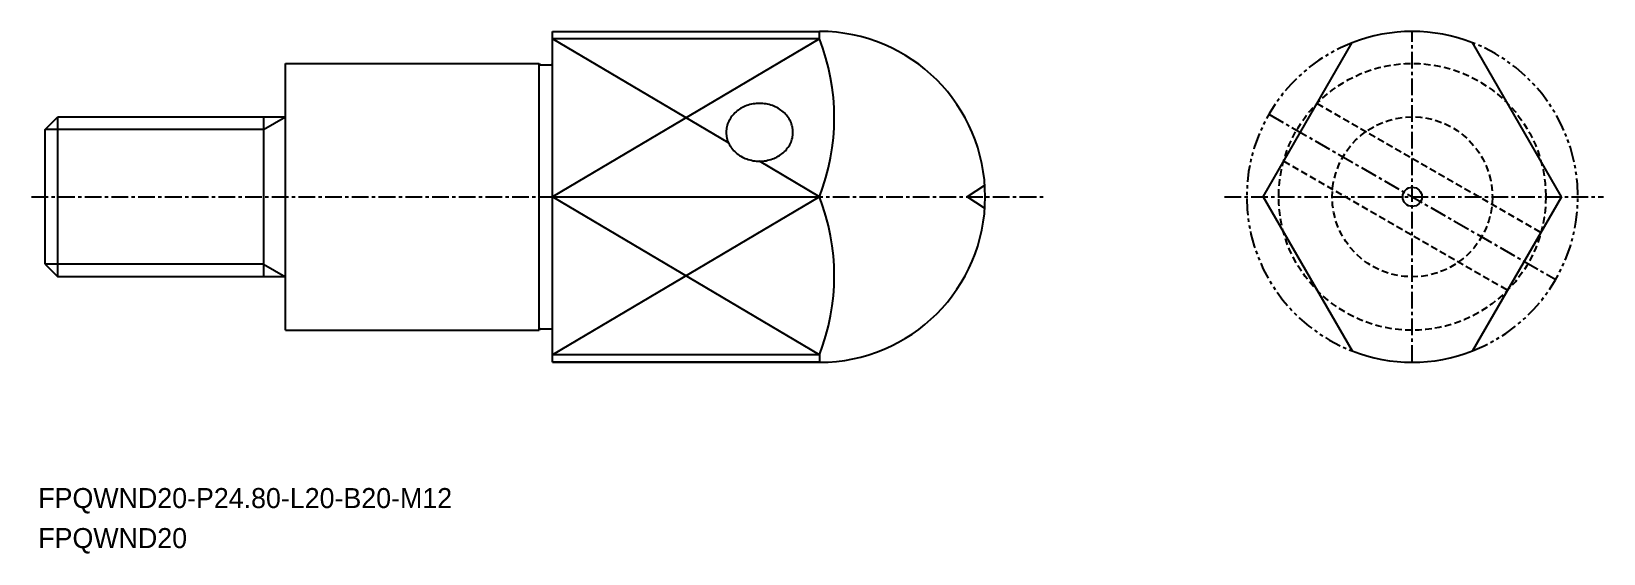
# Model space of a CAD drawing. Extents: x -1904 to -1787, y -711 to -672.
import ezdxf

# ---------------------------------------------------------------- set-up
doc = ezdxf.new("R2010")
doc.units = 0
for name, pattern in [('CENTER', [2, 1.25, -0.25, 0.25, -0.25]), ('DASHED', [0.75, 0.5, -0.25]), ('PHANTOM', [2.5, 1.25, -0.25, 0.25, -0.25, 0.25, -0.25])]:
    doc.linetypes.add(name, pattern=pattern)
doc.layers.get('0').update_dxf_attribs({"linetype": 'CONTINUOUS'})
doc.layers.add('CENTER', color=1, linetype='CENTER')

msp = doc.modelspace()

# ---------------------------------------------------------------- linework, layer by layer
for p, q in [((-1865.36, -674.18), (-1865.36, -671.78)), ((-1865.36, -671.78), (-1845.36, -671.78)), ((-1845.36, -672.33), (-1845.36, -671.78)), ((-1845.36, -672.33), (-1865.36, -672.33)), ((-1885.36, -694.18), (-1885.36, -674.18)), ((-1885.36, -674.18), (-1866.36, -674.18)), ((-1866.36, -694.18), (-1866.36, -674.18)), ((-1866.26, -674.28), (-1865.46, -674.28)), ((-1865.36, -696.58), (-1865.36, -674.18)), ((-1865.36, -684.18), (-1845.36, -684.18)), ((-1885.36, -694.18), (-1866.36, -694.18)), ((-1866.26, -694.08), (-1865.46, -694.08)), ((-1845.36, -696.03), (-1865.36, -696.03)), ((-1865.36, -696.58), (-1845.36, -696.58)), ((-1845.36, -696.58), (-1865.36, -696.58)), ((-1845.36, -696.03), (-1845.36, -696.58))]:
    msp.add_line(p, q)
at = {"color": 3}
for p, q in [((-1845.36, -672.33), (-1865.36, -684.18)), ((-1852.18, -680.13), (-1865.36, -672.33)), ((-1845.36, -684.18), (-1849.87, -681.51)), ((-1833.01, -683.34), (-1834.31, -684.18)), ((-1845.36, -684.18), (-1865.36, -696.03)), ((-1845.36, -696.03), (-1865.36, -684.18)), ((-1833.01, -685.02), (-1834.31, -684.18))]:
    msp.add_line(p, q, dxfattribs=at)
at = {"color": 7, "linetype": 'CONTINUOUS'}
for p, q in [((-1812.15, -684.18), (-1805.48, -672.62)), ((-1789.81, -684.18), (-1796.48, -672.62)), ((-1903.36, -679.13), (-1902.41, -678.18)), ((-1903.36, -689.23), (-1903.36, -679.13)), ((-1902.41, -690.18), (-1902.41, -678.18)), ((-1902.41, -678.18), (-1885.36, -678.18)), ((-1887, -678.18), (-1887, -690.18)), ((-1812.15, -684.18), (-1805.48, -695.73)), ((-1789.81, -684.18), (-1796.48, -695.73)), ((-1903.36, -689.23), (-1902.41, -690.18)), ((-1885.36, -690.18), (-1902.41, -690.18))]:
    msp.add_line(p, q, dxfattribs=at)
at = {"color": 3, "linetype": 'DASHED'}
for p, q in [((-1808.1, -677.18), (-1791.35, -686.85)), ((-1810.6, -681.51), (-1793.85, -691.18))]:
    msp.add_line(p, q, dxfattribs=at)
at = {"color": 3, "linetype": 'CONTINUOUS'}
for p, q in [((-1887, -679.13), (-1903.36, -679.13)), ((-1887, -679.13), (-1885.36, -678.18)), ((-1887, -689.23), (-1903.36, -689.23)), ((-1887, -689.23), (-1885.36, -690.18))]:
    msp.add_line(p, q, dxfattribs=at)
msp.add_polyline3d([(-1852.36, -679.34, 0), (-1852.35, -679.45, 0), (-1852.34, -679.55, 0), (-1852.33, -679.66, 0), (-1852.31, -679.76, 0), (-1852.28, -679.87, 0), (-1852.25, -679.97, 0), (-1852.21, -680.07, 0), (-1852.17, -680.17, 0), (-1852.12, -680.27, 0), (-1852.06, -680.36, 0), (-1852, -680.45, 0), (-1851.94, -680.54, 0), (-1851.86, -680.63, 0), (-1851.79, -680.72, 0), (-1851.71, -680.79, 0), (-1851.62, -680.87, 0), (-1851.54, -680.95, 0), (-1851.44, -681.01, 0), (-1851.35, -681.08, 0), (-1851.25, -681.14, 0), (-1851.14, -681.2, 0), (-1851.04, -681.25, 0), (-1850.93, -681.3, 0), (-1850.81, -681.34, 0), (-1850.7, -681.38, 0), (-1850.58, -681.41, 0), (-1850.46, -681.44, 0), (-1850.34, -681.47, 0), (-1850.22, -681.48, 0), (-1850.1, -681.5, 0), (-1849.98, -681.5, 0), (-1849.86, -681.51, 0), (-1849.73, -681.5, 0), (-1849.61, -681.5, 0), (-1849.49, -681.48, 0), (-1849.37, -681.47, 0), (-1849.25, -681.44, 0), (-1849.13, -681.41, 0), (-1849.01, -681.38, 0), (-1848.9, -681.34, 0), (-1848.79, -681.3, 0), (-1848.68, -681.25, 0), (-1848.57, -681.2, 0), (-1848.47, -681.14, 0), (-1848.37, -681.08, 0), (-1848.27, -681.01, 0), (-1848.18, -680.95, 0), (-1848.09, -680.87, 0), (-1848, -680.79, 0), (-1847.92, -680.72, 0), (-1847.85, -680.63, 0), (-1847.78, -680.54, 0), (-1847.71, -680.45, 0), (-1847.65, -680.36, 0), (-1847.6, -680.27, 0), (-1847.55, -680.17, 0), (-1847.5, -680.07, 0), (-1847.46, -679.97, 0), (-1847.43, -679.87, 0), (-1847.4, -679.76, 0), (-1847.38, -679.66, 0), (-1847.37, -679.55, 0), (-1847.36, -679.45, 0), (-1847.36, -679.34, 0), (-1847.36, -679.23, 0), (-1847.37, -679.13, 0), (-1847.38, -679.02, 0), (-1847.4, -678.92, 0), (-1847.43, -678.82, 0), (-1847.46, -678.71, 0), (-1847.5, -678.61, 0), (-1847.55, -678.51, 0), (-1847.6, -678.42, 0), (-1847.65, -678.32, 0), (-1847.71, -678.23, 0), (-1847.78, -678.14, 0), (-1847.85, -678.05, 0), (-1847.92, -677.97, 0), (-1848, -677.89, 0), (-1848.09, -677.81, 0), (-1848.18, -677.74, 0), (-1848.27, -677.67, 0), (-1848.37, -677.6, 0), (-1848.47, -677.54, 0), (-1848.57, -677.48, 0), (-1848.68, -677.43, 0), (-1848.79, -677.38, 0), (-1848.9, -677.34, 0), (-1849.01, -677.3, 0), (-1849.13, -677.27, 0), (-1849.25, -677.24, 0), (-1849.37, -677.22, 0), (-1849.49, -677.2, 0), (-1849.61, -677.19, 0), (-1849.73, -677.18, 0), (-1849.86, -677.18, 0), (-1849.98, -677.18, 0), (-1850.1, -677.19, 0), (-1850.22, -677.2, 0), (-1850.34, -677.22, 0), (-1850.46, -677.24, 0), (-1850.58, -677.27, 0), (-1850.7, -677.3, 0), (-1850.81, -677.34, 0), (-1850.93, -677.38, 0), (-1851.04, -677.43, 0), (-1851.14, -677.48, 0), (-1851.25, -677.54, 0), (-1851.35, -677.6, 0), (-1851.44, -677.67, 0), (-1851.54, -677.74, 0), (-1851.62, -677.81, 0), (-1851.71, -677.89, 0), (-1851.79, -677.97, 0), (-1851.86, -678.05, 0), (-1851.94, -678.14, 0), (-1852, -678.23, 0), (-1852.06, -678.32, 0), (-1852.12, -678.42, 0), (-1852.17, -678.51, 0), (-1852.21, -678.61, 0), (-1852.25, -678.71, 0), (-1852.28, -678.82, 0), (-1852.31, -678.92, 0), (-1852.33, -679.02, 0), (-1852.34, -679.13, 0), (-1852.35, -679.23, 0), (-1852.36, -679.34, 0)])
at = {"color": 3, "linetype": 'DASHED'}
for radius in [10, 6]:
    msp.add_circle((-1800.98, -684.18), radius, dxfattribs=at)
msp.add_circle((-1800.98, -684.18), 0.72)
for centre, radius, start, end in [((-1845.36, -684.18), 12.4, 270, 90), ((-1860.68, -678.25), 16.42, 338.856, 21.144), ((-1866.26, -674.18), 0.1, 180, 270), ((-1865.46, -674.18), 0.1, 270, 0), ((-1860.68, -690.1), 16.42, 338.856, 21.144), ((-1866.26, -694.18), 0.1, 90, 180), ((-1865.46, -694.18), 0.1, 0, 90)]:
    msp.add_arc(centre, radius, start, end)
at = {"color": 7, "linetype": 'CONTINUOUS'}
for start, end in [(68.7214, 111.2786), (248.7214, 291.2786)]:
    msp.add_arc((-1800.98, -684.18), 12.4, start, end, dxfattribs=at)
at = {"color": 3, "linetype": 'PHANTOM'}
for start, end in [(111.2786, 248.7214), (291.2786, 68.7214)]:
    msp.add_arc((-1800.98, -684.18), 12.4, start, end, dxfattribs=at)
at = {"layer": 'CENTER', "color": 1, "linetype": 'CENTER'}
for p, q in [((-1800.98, -696.55), (-1800.98, -671.8)), ((-1904.38, -684.18), (-1828.45, -684.18)), ((-1815.05, -684.18), (-1786.66, -684.18))]:
    msp.add_line(p, q, dxfattribs=at)
at = {"layer": 'CENTER'}
msp.add_line((-1811.72, -677.98), (-1790.24, -690.38), dxfattribs=at)

# ---------------------------------------------------------------- texts
for s, p in [('FPQWND20-P24.80-L20-B20-M12', (-1903.87, -707.51)), ('FPQWND20', (-1903.87, -710.51))]:
    msp.add_text(s, height=1.5).set_placement(p)

doc.saveas('drawing.dxf')
